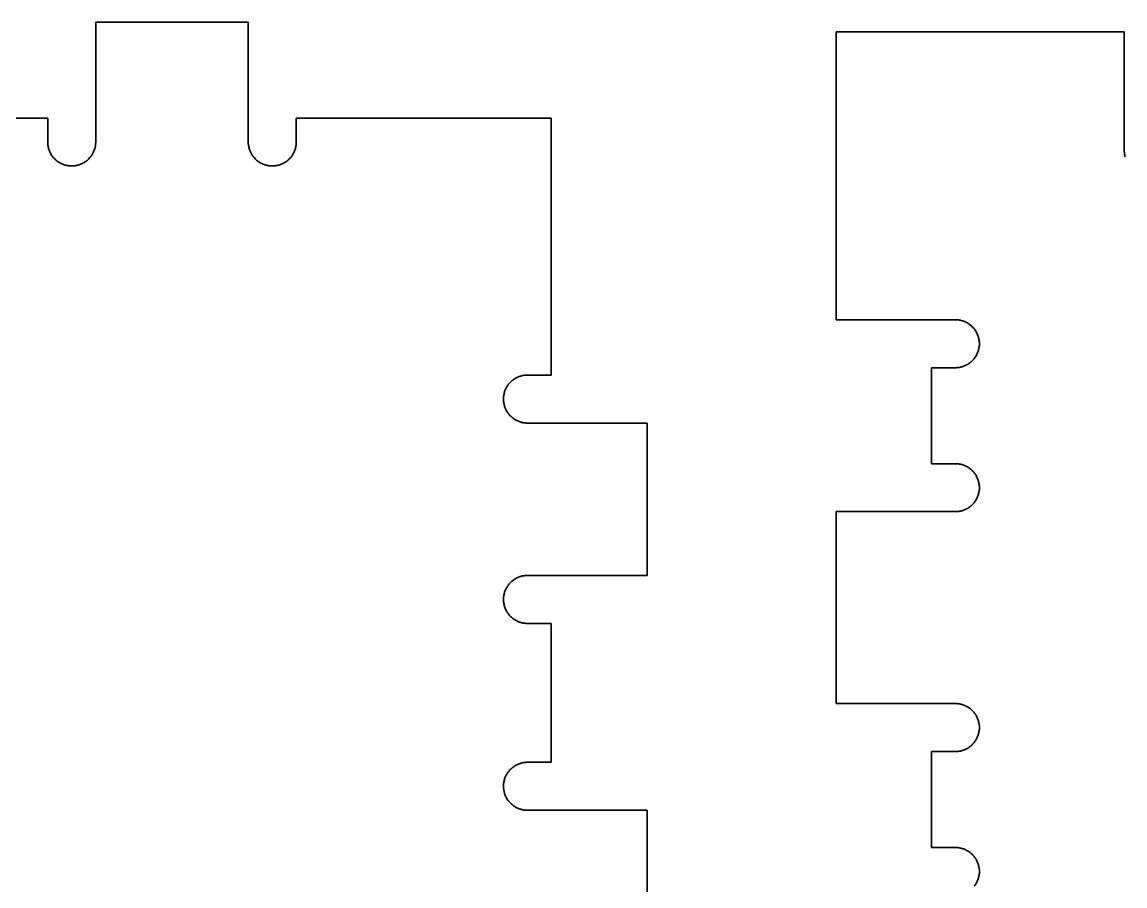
# Model space of a CAD drawing. Header units: millimetres. Extents: x -39.9 to 52, y -17.1 to 47.
# Drawn here: x -16.94 to 6.04, y 28.95 to 46.95 of the extents above; entities that cross this region are included whole.
import ezdxf

# ---------------------------------------------------------------- set-up
doc = ezdxf.new("R2010")
doc.units = ezdxf.units.MM
doc.layers.add('Outline', color=7, linetype='Continuous', true_color=0xffffff)

msp = doc.modelspace()

# ---------------------------------------------------------------- linework, layer by layer
at = {"layer": 'Outline', "color": 18, "lineweight": 35, "true_color": 0x000000}
for p, q in [((-12.224, 46.953), (-15.403, 46.953)), ((-15.403, 46.953), (-15.403, 44.954)), ((-12.224, 44.954), (-12.224, 46.953)), ((6.024, 46.749), (0.023, 46.749)), ((0.023, 46.749), (0.023, 40.749)), ((6.024, 44.784), (6.024, 46.749)), ((-16.403, 44.953), (-19.331, 44.953)), ((-16.403, 44.455), (-16.403, 44.953)), ((-15.403, 44.954), (-15.403, 44.453)), ((-12.224, 44.953), (-12.224, 44.954)), ((-12.224, 44.453), (-12.224, 44.953)), ((-5.912, 44.953), (-11.224, 44.953)), ((-11.224, 44.953), (-11.224, 44.453)), ((-5.912, 39.595), (-5.912, 44.953)), ((6.024, 44.285), (6.024, 44.784)), ((-16.403, 44.454), (-16.403, 44.455)), ((-16.402, 44.436), (-16.403, 44.454)), ((-16.401, 44.419), (-16.402, 44.436)), ((-16.4, 44.402), (-16.401, 44.419)), ((-16.398, 44.384), (-16.4, 44.402)), ((-16.395, 44.367), (-16.398, 44.384)), ((-16.392, 44.35), (-16.395, 44.367)), ((-16.388, 44.333), (-16.392, 44.35)), ((-15.414, 44.35), (-15.417, 44.333)), ((-15.41, 44.367), (-15.414, 44.35)), ((-15.407, 44.384), (-15.41, 44.367)), ((-15.405, 44.401), (-15.407, 44.384)), ((-15.404, 44.419), (-15.405, 44.401)), ((-15.403, 44.436), (-15.404, 44.419)), ((-15.403, 44.453), (-15.403, 44.436)), ((-12.224, 44.436), (-12.224, 44.453)), ((-12.223, 44.419), (-12.224, 44.436)), ((-12.221, 44.401), (-12.223, 44.419)), ((-12.219, 44.384), (-12.221, 44.401)), ((-12.216, 44.367), (-12.219, 44.384)), ((-12.213, 44.35), (-12.216, 44.367)), ((-12.209, 44.333), (-12.213, 44.35)), ((-11.235, 44.35), (-11.239, 44.333)), ((-11.231, 44.367), (-11.235, 44.35)), ((-11.229, 44.384), (-11.231, 44.367)), ((-11.227, 44.401), (-11.229, 44.384)), ((-11.225, 44.419), (-11.227, 44.401)), ((-11.224, 44.436), (-11.225, 44.419)), ((-11.224, 44.453), (-11.224, 44.436)), ((-16.383, 44.316), (-16.388, 44.333)), ((-16.378, 44.299), (-16.383, 44.316)), ((-16.372, 44.283), (-16.378, 44.299)), ((-16.366, 44.267), (-16.372, 44.283)), ((-16.359, 44.251), (-16.366, 44.267)), ((-16.352, 44.235), (-16.359, 44.251)), ((-16.344, 44.219), (-16.352, 44.235)), ((-16.336, 44.204), (-16.344, 44.219)), ((-16.327, 44.189), (-16.336, 44.204)), ((-16.317, 44.174), (-16.327, 44.189)), ((-16.307, 44.16), (-16.317, 44.174)), ((-16.297, 44.146), (-16.307, 44.16)), ((-16.286, 44.133), (-16.297, 44.146)), ((-16.274, 44.119), (-16.286, 44.133)), ((-16.262, 44.107), (-16.274, 44.119)), ((-15.531, 44.119), (-15.543, 44.106)), ((-15.52, 44.132), (-15.531, 44.119)), ((-15.509, 44.146), (-15.52, 44.132)), ((-15.498, 44.16), (-15.509, 44.146)), ((-15.488, 44.174), (-15.498, 44.16)), ((-15.479, 44.189), (-15.488, 44.174)), ((-15.47, 44.204), (-15.479, 44.189)), ((-15.461, 44.219), (-15.47, 44.204)), ((-15.453, 44.234), (-15.461, 44.219)), ((-15.446, 44.25), (-15.453, 44.234)), ((-15.439, 44.266), (-15.446, 44.25)), ((-15.433, 44.283), (-15.439, 44.266)), ((-15.427, 44.299), (-15.433, 44.283)), ((-15.422, 44.316), (-15.427, 44.299)), ((-15.417, 44.333), (-15.422, 44.316)), ((-12.204, 44.316), (-12.209, 44.333)), ((-12.199, 44.299), (-12.204, 44.316)), ((-12.194, 44.283), (-12.199, 44.299)), ((-12.187, 44.266), (-12.194, 44.283)), ((-12.18, 44.25), (-12.187, 44.266)), ((-12.173, 44.234), (-12.18, 44.25)), ((-12.165, 44.219), (-12.173, 44.234)), ((-12.157, 44.204), (-12.165, 44.219)), ((-12.148, 44.189), (-12.157, 44.204)), ((-12.138, 44.174), (-12.148, 44.189)), ((-12.128, 44.16), (-12.138, 44.174)), ((-12.118, 44.146), (-12.128, 44.16)), ((-12.107, 44.132), (-12.118, 44.146)), ((-12.095, 44.119), (-12.107, 44.132)), ((-12.083, 44.106), (-12.095, 44.119)), ((-11.352, 44.119), (-11.364, 44.106)), ((-11.341, 44.132), (-11.352, 44.119)), ((-11.33, 44.146), (-11.341, 44.132)), ((-11.319, 44.16), (-11.33, 44.146)), ((-11.309, 44.174), (-11.319, 44.16)), ((-11.3, 44.189), (-11.309, 44.174)), ((-11.291, 44.204), (-11.3, 44.189)), ((-11.282, 44.219), (-11.291, 44.204)), ((-11.274, 44.234), (-11.282, 44.219)), ((-11.267, 44.25), (-11.274, 44.234)), ((-11.26, 44.266), (-11.267, 44.25)), ((-11.254, 44.283), (-11.26, 44.266)), ((-11.248, 44.299), (-11.254, 44.283)), ((-11.243, 44.316), (-11.248, 44.299)), ((-11.239, 44.333), (-11.243, 44.316)), ((6.023, 44.284), (6.024, 44.285)), ((6.024, 44.267), (6.023, 44.284)), ((6.025, 44.249), (6.024, 44.267)), ((6.026, 44.232), (6.025, 44.249)), ((6.028, 44.214), (6.026, 44.232)), ((6.031, 44.197), (6.028, 44.214)), ((6.034, 44.18), (6.031, 44.197)), ((6.038, 44.163), (6.034, 44.18)), ((6.043, 44.146), (6.038, 44.163)), ((-16.25, 44.094), (-16.262, 44.107)), ((-16.237, 44.082), (-16.25, 44.094)), ((-16.224, 44.071), (-16.237, 44.082)), ((-16.21, 44.06), (-16.224, 44.071)), ((-16.197, 44.049), (-16.21, 44.06)), ((-16.182, 44.039), (-16.197, 44.049)), ((-16.168, 44.03), (-16.182, 44.039)), ((-16.153, 44.021), (-16.168, 44.03)), ((-16.137, 44.012), (-16.153, 44.021)), ((-16.122, 44.005), (-16.137, 44.012)), ((-16.106, 43.997), (-16.122, 44.005)), ((-16.09, 43.99), (-16.106, 43.997)), ((-16.074, 43.984), (-16.09, 43.99)), ((-16.057, 43.978), (-16.074, 43.984)), ((-16.041, 43.973), (-16.057, 43.978)), ((-16.024, 43.969), (-16.041, 43.973)), ((-16.007, 43.965), (-16.024, 43.969)), ((-15.99, 43.962), (-16.007, 43.965)), ((-15.972, 43.959), (-15.99, 43.962)), ((-15.955, 43.957), (-15.972, 43.959)), ((-15.938, 43.955), (-15.955, 43.957)), ((-15.92, 43.954), (-15.938, 43.955)), ((-15.903, 43.954), (-15.92, 43.954)), ((-15.885, 43.954), (-15.903, 43.954)), ((-15.868, 43.955), (-15.885, 43.954)), ((-15.851, 43.957), (-15.868, 43.955)), ((-15.833, 43.959), (-15.851, 43.957)), ((-15.816, 43.962), (-15.833, 43.959)), ((-15.799, 43.965), (-15.816, 43.962)), ((-15.782, 43.969), (-15.799, 43.965)), ((-15.765, 43.973), (-15.782, 43.969)), ((-15.748, 43.978), (-15.765, 43.973)), ((-15.732, 43.984), (-15.748, 43.978)), ((-15.716, 43.99), (-15.732, 43.984)), ((-15.699, 43.997), (-15.716, 43.99)), ((-15.684, 44.004), (-15.699, 43.997)), ((-15.668, 44.012), (-15.684, 44.004)), ((-15.653, 44.021), (-15.668, 44.012)), ((-15.638, 44.03), (-15.653, 44.021)), ((-15.623, 44.039), (-15.638, 44.03)), ((-15.609, 44.049), (-15.623, 44.039)), ((-15.595, 44.06), (-15.609, 44.049)), ((-15.581, 44.071), (-15.595, 44.06)), ((-15.568, 44.082), (-15.581, 44.071)), ((-15.555, 44.094), (-15.568, 44.082)), ((-15.543, 44.106), (-15.555, 44.094)), ((-12.071, 44.094), (-12.083, 44.106)), ((-12.058, 44.082), (-12.071, 44.094)), ((-12.045, 44.071), (-12.058, 44.082)), ((-12.031, 44.06), (-12.045, 44.071)), ((-12.017, 44.049), (-12.031, 44.06)), ((-12.003, 44.039), (-12.017, 44.049)), ((-11.989, 44.03), (-12.003, 44.039)), ((-11.974, 44.021), (-11.989, 44.03)), ((-11.958, 44.012), (-11.974, 44.021)), ((-11.943, 44.004), (-11.958, 44.012)), ((-11.927, 43.997), (-11.943, 44.004)), ((-11.911, 43.99), (-11.927, 43.997)), ((-11.895, 43.984), (-11.911, 43.99)), ((-11.878, 43.978), (-11.895, 43.984)), ((-11.861, 43.973), (-11.878, 43.978)), ((-11.845, 43.969), (-11.861, 43.973)), ((-11.828, 43.965), (-11.845, 43.969)), ((-11.81, 43.962), (-11.828, 43.965)), ((-11.793, 43.959), (-11.81, 43.962)), ((-11.776, 43.957), (-11.793, 43.959)), ((-11.759, 43.955), (-11.776, 43.957)), ((-11.741, 43.954), (-11.759, 43.955)), ((-11.724, 43.954), (-11.741, 43.954)), ((-11.706, 43.954), (-11.724, 43.954)), ((-11.689, 43.955), (-11.706, 43.954)), ((-11.671, 43.957), (-11.689, 43.955)), ((-11.654, 43.959), (-11.671, 43.957)), ((-11.637, 43.962), (-11.654, 43.959)), ((-11.62, 43.965), (-11.637, 43.962)), ((-11.603, 43.969), (-11.62, 43.965)), ((-11.586, 43.973), (-11.603, 43.969)), ((-11.569, 43.978), (-11.586, 43.973)), ((-11.553, 43.984), (-11.569, 43.978)), ((-11.536, 43.99), (-11.553, 43.984)), ((-11.52, 43.997), (-11.536, 43.99)), ((-11.505, 44.004), (-11.52, 43.997)), ((-11.489, 44.012), (-11.505, 44.004)), ((-11.474, 44.021), (-11.489, 44.012)), ((-11.459, 44.03), (-11.474, 44.021)), ((-11.444, 44.039), (-11.459, 44.03)), ((-11.43, 44.049), (-11.444, 44.039)), ((-11.416, 44.06), (-11.43, 44.049)), ((-11.402, 44.071), (-11.416, 44.06)), ((-11.389, 44.082), (-11.402, 44.071)), ((-11.376, 44.094), (-11.389, 44.082)), ((-11.364, 44.106), (-11.376, 44.094)), ((0.023, 40.749), (2.006, 40.749)), ((2.006, 40.749), (2.01, 40.749)), ((2.01, 40.749), (2.506, 40.749)), ((2.506, 40.749), (2.524, 40.748)), ((2.524, 40.748), (2.541, 40.748)), ((2.541, 40.748), (2.558, 40.746)), ((2.558, 40.746), (2.576, 40.744)), ((2.576, 40.744), (2.593, 40.741)), ((2.593, 40.741), (2.61, 40.738)), ((2.61, 40.738), (2.627, 40.734)), ((2.627, 40.734), (2.644, 40.729)), ((2.644, 40.729), (2.661, 40.724)), ((2.661, 40.724), (2.677, 40.719)), ((2.677, 40.719), (2.693, 40.712)), ((2.693, 40.712), (2.709, 40.705)), ((2.709, 40.705), (2.725, 40.698)), ((2.725, 40.698), (2.741, 40.69)), ((2.741, 40.69), (2.756, 40.682)), ((2.756, 40.682), (2.771, 40.673)), ((2.771, 40.673), (2.786, 40.663)), ((2.786, 40.663), (2.8, 40.653)), ((2.8, 40.653), (2.814, 40.643)), ((2.814, 40.643), (2.827, 40.632)), ((2.827, 40.632), (2.841, 40.62)), ((2.841, 40.62), (2.853, 40.608)), ((2.853, 40.608), (2.866, 40.596)), ((2.866, 40.596), (2.877, 40.583)), ((2.877, 40.583), (2.889, 40.57)), ((2.889, 40.57), (2.9, 40.557)), ((2.9, 40.557), (2.91, 40.543)), ((2.91, 40.543), (2.92, 40.528)), ((2.92, 40.528), (2.93, 40.514)), ((2.93, 40.514), (2.939, 40.499)), ((2.939, 40.499), (2.947, 40.484)), ((2.947, 40.484), (2.955, 40.468)), ((2.955, 40.468), (2.963, 40.452)), ((2.963, 40.452), (2.97, 40.436)), ((2.97, 40.436), (2.976, 40.42)), ((2.976, 40.42), (2.981, 40.403)), ((2.981, 40.403), (2.987, 40.387)), ((2.987, 40.387), (2.991, 40.37)), ((2.991, 40.37), (2.995, 40.353)), ((2.995, 40.353), (2.998, 40.336)), ((2.998, 40.336), (3.001, 40.318)), ((3.001, 40.318), (3.003, 40.301)), ((3.003, 40.301), (3.005, 40.284)), ((3.005, 40.214), (3.003, 40.197)), ((3.005, 40.284), (3.006, 40.266)), ((3.006, 40.231), (3.005, 40.214)), ((3.006, 40.266), (3.006, 40.249)), ((3.006, 40.249), (3.006, 40.231)), ((2.93, 39.984), (2.92, 39.969)), ((2.939, 39.999), (2.93, 39.984)), ((2.947, 40.014), (2.939, 39.999)), ((2.955, 40.03), (2.947, 40.014)), ((2.963, 40.046), (2.955, 40.03)), ((2.97, 40.062), (2.963, 40.046)), ((2.976, 40.078), (2.97, 40.062)), ((2.981, 40.094), (2.976, 40.078)), ((2.987, 40.111), (2.981, 40.094)), ((2.991, 40.128), (2.987, 40.111)), ((2.995, 40.145), (2.991, 40.128)), ((2.998, 40.162), (2.995, 40.145)), ((3.001, 40.179), (2.998, 40.162)), ((3.003, 40.197), (3.001, 40.179)), ((2.506, 39.749), (2.01, 39.749)), ((2.01, 39.749), (2.01, 37.749)), ((2.524, 39.749), (2.506, 39.749)), ((2.541, 39.75), (2.524, 39.749)), ((2.558, 39.751), (2.541, 39.75)), ((2.576, 39.754), (2.558, 39.751)), ((2.593, 39.756), (2.576, 39.754)), ((2.61, 39.76), (2.593, 39.756)), ((2.627, 39.764), (2.61, 39.76)), ((2.644, 39.768), (2.627, 39.764)), ((2.661, 39.773), (2.644, 39.768)), ((2.677, 39.779), (2.661, 39.773)), ((2.693, 39.785), (2.677, 39.779)), ((2.709, 39.792), (2.693, 39.785)), ((2.725, 39.799), (2.709, 39.792)), ((2.741, 39.807), (2.725, 39.799)), ((2.756, 39.816), (2.741, 39.807)), ((2.771, 39.825), (2.756, 39.816)), ((2.786, 39.834), (2.771, 39.825)), ((2.8, 39.844), (2.786, 39.834)), ((2.814, 39.855), (2.8, 39.844)), ((2.827, 39.866), (2.814, 39.855)), ((2.841, 39.877), (2.827, 39.866)), ((2.853, 39.889), (2.841, 39.877)), ((2.866, 39.902), (2.853, 39.889)), ((2.878, 39.914), (2.866, 39.902)), ((2.889, 39.928), (2.878, 39.914)), ((2.9, 39.941), (2.889, 39.928)), ((2.91, 39.955), (2.9, 39.941)), ((2.92, 39.969), (2.91, 39.955)), ((-6.688, 39.51), (-6.673, 39.52)), ((-6.673, 39.52), (-6.658, 39.529)), ((-6.658, 39.529), (-6.643, 39.537)), ((-6.643, 39.537), (-6.628, 39.545)), ((-6.628, 39.545), (-6.612, 39.552)), ((-6.612, 39.552), (-6.596, 39.559)), ((-6.596, 39.559), (-6.579, 39.565)), ((-6.579, 39.565), (-6.563, 39.571)), ((-6.563, 39.571), (-6.546, 39.576)), ((-6.546, 39.576), (-6.529, 39.581)), ((-6.529, 39.581), (-6.512, 39.585)), ((-6.512, 39.585), (-6.495, 39.588)), ((-6.495, 39.588), (-6.478, 39.591)), ((-6.478, 39.591), (-6.461, 39.593)), ((-6.461, 39.593), (-6.443, 39.594)), ((-6.443, 39.594), (-6.426, 39.595)), ((-6.426, 39.595), (-6.408, 39.596)), ((-6.408, 39.596), (-6.407, 39.595)), ((-6.407, 39.595), (-5.912, 39.595)), ((-6.872, 39.283), (-6.865, 39.299)), ((-6.865, 39.299), (-6.858, 39.315)), ((-6.858, 39.315), (-6.85, 39.33)), ((-6.85, 39.33), (-6.841, 39.345)), ((-6.841, 39.345), (-6.832, 39.36)), ((-6.832, 39.36), (-6.823, 39.375)), ((-6.823, 39.375), (-6.813, 39.389)), ((-6.813, 39.389), (-6.802, 39.403)), ((-6.802, 39.403), (-6.791, 39.417)), ((-6.791, 39.417), (-6.78, 39.43)), ((-6.78, 39.43), (-6.768, 39.443)), ((-6.768, 39.443), (-6.756, 39.455)), ((-6.756, 39.455), (-6.743, 39.467)), ((-6.743, 39.467), (-6.73, 39.479)), ((-6.73, 39.479), (-6.716, 39.49)), ((-6.716, 39.49), (-6.702, 39.5)), ((-6.702, 39.5), (-6.688, 39.51)), ((-6.908, 39.113), (-6.907, 39.13)), ((-6.908, 39.095), (-6.908, 39.113)), ((-6.908, 39.078), (-6.908, 39.095)), ((-6.907, 39.061), (-6.908, 39.078)), ((-6.907, 39.13), (-6.906, 39.148)), ((-6.906, 39.043), (-6.907, 39.061)), ((-6.906, 39.148), (-6.903, 39.165)), ((-6.903, 39.165), (-6.901, 39.182)), ((-6.901, 39.182), (-6.897, 39.199)), ((-6.897, 39.199), (-6.893, 39.216)), ((-6.893, 39.216), (-6.889, 39.233)), ((-6.889, 39.233), (-6.884, 39.25)), ((-6.884, 39.25), (-6.878, 39.266)), ((-6.878, 39.266), (-6.872, 39.283)), ((-6.903, 39.026), (-6.906, 39.043)), ((-6.901, 39.009), (-6.903, 39.026)), ((-6.897, 38.992), (-6.901, 39.009)), ((-6.893, 38.975), (-6.897, 38.992)), ((-6.889, 38.958), (-6.893, 38.975)), ((-6.884, 38.941), (-6.889, 38.958)), ((-6.878, 38.925), (-6.884, 38.941)), ((-6.872, 38.908), (-6.878, 38.925)), ((-6.865, 38.892), (-6.872, 38.908)), ((-6.858, 38.876), (-6.865, 38.892)), ((-6.85, 38.861), (-6.858, 38.876)), ((-6.841, 38.846), (-6.85, 38.861)), ((-6.832, 38.831), (-6.841, 38.846)), ((-6.823, 38.816), (-6.832, 38.831)), ((-6.813, 38.802), (-6.823, 38.816)), ((-6.802, 38.788), (-6.813, 38.802)), ((-6.791, 38.774), (-6.802, 38.788)), ((-6.78, 38.761), (-6.791, 38.774)), ((-6.768, 38.748), (-6.78, 38.761)), ((-6.756, 38.736), (-6.768, 38.748)), ((-6.743, 38.724), (-6.756, 38.736)), ((-6.73, 38.713), (-6.743, 38.724)), ((-6.716, 38.702), (-6.73, 38.713)), ((-6.702, 38.691), (-6.716, 38.702)), ((-6.688, 38.681), (-6.702, 38.691)), ((-6.673, 38.672), (-6.688, 38.681)), ((-6.658, 38.663), (-6.673, 38.672)), ((-6.643, 38.654), (-6.658, 38.663)), ((-6.627, 38.646), (-6.643, 38.654)), ((-6.612, 38.639), (-6.627, 38.646)), ((-6.596, 38.632), (-6.612, 38.639)), ((-6.579, 38.626), (-6.596, 38.632)), ((-6.563, 38.62), (-6.579, 38.626)), ((-6.546, 38.615), (-6.563, 38.62)), ((-6.529, 38.61), (-6.546, 38.615)), ((-6.512, 38.607), (-6.529, 38.61)), ((-6.495, 38.603), (-6.512, 38.607)), ((-6.478, 38.6), (-6.495, 38.603)), ((-6.461, 38.598), (-6.478, 38.6)), ((-6.443, 38.597), (-6.461, 38.598)), ((-6.426, 38.596), (-6.443, 38.597)), ((-6.408, 38.596), (-6.426, 38.596)), ((-5.908, 38.596), (-6.408, 38.596)), ((-3.912, 38.596), (-5.908, 38.596)), ((-3.912, 35.419), (-3.912, 38.596)), ((2.01, 37.749), (2.506, 37.749)), ((2.506, 37.749), (2.524, 37.748)), ((2.524, 37.748), (2.541, 37.748)), ((2.541, 37.748), (2.558, 37.746)), ((2.558, 37.746), (2.576, 37.744)), ((2.576, 37.744), (2.593, 37.741)), ((2.593, 37.741), (2.61, 37.738)), ((2.61, 37.738), (2.627, 37.734)), ((2.627, 37.734), (2.644, 37.729)), ((2.644, 37.729), (2.661, 37.724)), ((2.661, 37.724), (2.677, 37.718)), ((2.677, 37.718), (2.693, 37.712)), ((2.693, 37.712), (2.709, 37.705)), ((2.709, 37.705), (2.725, 37.698)), ((2.725, 37.698), (2.741, 37.69)), ((2.741, 37.69), (2.756, 37.682)), ((2.756, 37.682), (2.771, 37.673)), ((2.771, 37.673), (2.786, 37.663)), ((2.786, 37.663), (2.8, 37.653)), ((2.8, 37.653), (2.814, 37.643)), ((2.814, 37.643), (2.827, 37.632)), ((2.827, 37.632), (2.841, 37.62)), ((2.841, 37.62), (2.853, 37.608)), ((2.853, 37.608), (2.866, 37.596)), ((2.866, 37.596), (2.878, 37.583)), ((2.878, 37.583), (2.889, 37.57)), ((2.889, 37.57), (2.9, 37.556)), ((2.9, 37.556), (2.911, 37.542)), ((2.911, 37.542), (2.921, 37.528)), ((2.921, 37.528), (2.93, 37.514)), ((2.93, 37.514), (2.939, 37.499)), ((2.939, 37.499), (2.947, 37.483)), ((2.947, 37.483), (2.955, 37.468)), ((2.955, 37.468), (2.963, 37.452)), ((2.963, 37.452), (2.97, 37.436)), ((2.97, 37.436), (2.976, 37.42)), ((2.976, 37.42), (2.982, 37.403)), ((2.982, 37.403), (2.987, 37.386)), ((2.987, 37.386), (2.991, 37.369)), ((2.991, 37.369), (2.995, 37.352)), ((2.995, 37.352), (2.998, 37.335)), ((2.998, 37.335), (3.001, 37.318)), ((3.001, 37.318), (3.003, 37.301)), ((3.003, 37.301), (3.005, 37.283)), ((3.005, 37.283), (3.006, 37.266)), ((3.006, 37.231), (3.005, 37.214)), ((3.006, 37.266), (3.006, 37.249)), ((3.006, 37.249), (3.006, 37.231)), ((2.939, 36.999), (2.93, 36.984)), ((2.947, 37.014), (2.939, 36.999)), ((2.955, 37.029), (2.947, 37.014)), ((2.963, 37.045), (2.955, 37.029)), ((2.969, 37.061), (2.963, 37.045)), ((2.976, 37.078), (2.969, 37.061)), ((2.981, 37.094), (2.976, 37.078)), ((2.987, 37.111), (2.981, 37.094)), ((2.991, 37.128), (2.987, 37.111)), ((2.995, 37.145), (2.991, 37.128)), ((2.998, 37.162), (2.995, 37.145)), ((3.001, 37.179), (2.998, 37.162)), ((3.003, 37.196), (3.001, 37.179)), ((3.005, 37.214), (3.003, 37.196)), ((2.627, 36.763), (2.61, 36.76)), ((2.644, 36.768), (2.627, 36.763)), ((2.66, 36.773), (2.644, 36.768)), ((2.677, 36.779), (2.66, 36.773)), ((2.693, 36.785), (2.677, 36.779)), ((2.709, 36.792), (2.693, 36.785)), ((2.725, 36.799), (2.709, 36.792)), ((2.74, 36.807), (2.725, 36.799)), ((2.756, 36.816), (2.74, 36.807)), ((2.771, 36.825), (2.756, 36.816)), ((2.785, 36.834), (2.771, 36.825)), ((2.8, 36.844), (2.785, 36.834)), ((2.814, 36.855), (2.8, 36.844)), ((2.827, 36.866), (2.814, 36.855)), ((2.84, 36.877), (2.827, 36.866)), ((2.853, 36.889), (2.84, 36.877)), ((2.865, 36.901), (2.853, 36.889)), ((2.877, 36.914), (2.865, 36.901)), ((2.889, 36.927), (2.877, 36.914)), ((2.9, 36.941), (2.889, 36.927)), ((2.91, 36.955), (2.9, 36.941)), ((2.92, 36.969), (2.91, 36.955)), ((2.93, 36.984), (2.92, 36.969)), ((2.01, 36.749), (0.023, 36.749)), ((0.023, 36.749), (0.023, 32.749)), ((2.505, 36.749), (2.01, 36.749)), ((2.01, 36.749), (2.01, 36.749)), ((2.506, 36.749), (2.505, 36.749)), ((2.523, 36.749), (2.506, 36.749)), ((2.541, 36.75), (2.523, 36.749)), ((2.558, 36.751), (2.541, 36.75)), ((2.575, 36.753), (2.558, 36.751)), ((2.593, 36.756), (2.575, 36.753)), ((2.61, 36.76), (2.593, 36.756)), ((-6.612, 35.376), (-6.596, 35.382)), ((-6.596, 35.382), (-6.579, 35.389)), ((-6.579, 35.389), (-6.563, 35.394)), ((-6.563, 35.394), (-6.546, 35.399)), ((-6.546, 35.399), (-6.529, 35.404)), ((-6.529, 35.404), (-6.512, 35.408)), ((-6.512, 35.408), (-6.495, 35.411)), ((-6.495, 35.411), (-6.478, 35.414)), ((-6.478, 35.414), (-6.461, 35.416)), ((-6.461, 35.416), (-6.443, 35.418)), ((-6.443, 35.418), (-6.426, 35.419)), ((-6.426, 35.419), (-6.408, 35.419)), ((-6.408, 35.419), (-5.912, 35.419)), ((-5.912, 35.419), (-5.912, 35.419)), ((-5.912, 35.419), (-3.912, 35.419)), ((-6.858, 35.138), (-6.85, 35.154)), ((-6.85, 35.154), (-6.841, 35.169)), ((-6.841, 35.169), (-6.832, 35.184)), ((-6.832, 35.184), (-6.823, 35.198)), ((-6.823, 35.198), (-6.813, 35.213)), ((-6.813, 35.213), (-6.802, 35.227)), ((-6.802, 35.227), (-6.791, 35.24)), ((-6.791, 35.24), (-6.78, 35.253)), ((-6.78, 35.253), (-6.768, 35.266)), ((-6.768, 35.266), (-6.756, 35.278)), ((-6.756, 35.278), (-6.743, 35.29)), ((-6.743, 35.29), (-6.73, 35.302)), ((-6.73, 35.302), (-6.716, 35.313)), ((-6.716, 35.313), (-6.702, 35.323)), ((-6.702, 35.323), (-6.688, 35.333)), ((-6.688, 35.333), (-6.673, 35.343)), ((-6.673, 35.343), (-6.658, 35.352)), ((-6.658, 35.352), (-6.643, 35.36)), ((-6.643, 35.36), (-6.627, 35.368)), ((-6.627, 35.368), (-6.612, 35.376)), ((-6.908, 34.936), (-6.907, 34.954)), ((-6.908, 34.919), (-6.908, 34.936)), ((-6.907, 34.954), (-6.905, 34.971)), ((-6.905, 34.971), (-6.903, 34.989)), ((-6.903, 34.989), (-6.901, 35.006)), ((-6.901, 35.006), (-6.897, 35.023)), ((-6.897, 35.023), (-6.893, 35.04)), ((-6.893, 35.04), (-6.889, 35.057)), ((-6.889, 35.057), (-6.884, 35.073)), ((-6.884, 35.073), (-6.878, 35.09)), ((-6.878, 35.09), (-6.872, 35.106)), ((-6.872, 35.106), (-6.865, 35.122)), ((-6.865, 35.122), (-6.858, 35.138)), ((-6.908, 34.902), (-6.908, 34.919)), ((-6.907, 34.884), (-6.908, 34.902)), ((-6.906, 34.867), (-6.907, 34.884)), ((-6.903, 34.849), (-6.906, 34.867)), ((-6.901, 34.832), (-6.903, 34.849)), ((-6.897, 34.815), (-6.901, 34.832)), ((-6.893, 34.798), (-6.897, 34.815)), ((-6.889, 34.781), (-6.893, 34.798)), ((-6.884, 34.764), (-6.889, 34.781)), ((-6.878, 34.748), (-6.884, 34.764)), ((-6.872, 34.732), (-6.878, 34.748)), ((-6.865, 34.716), (-6.872, 34.732)), ((-6.858, 34.7), (-6.865, 34.716)), ((-6.85, 34.684), (-6.858, 34.7)), ((-6.841, 34.669), (-6.85, 34.684)), ((-6.832, 34.654), (-6.841, 34.669)), ((-6.823, 34.639), (-6.832, 34.654)), ((-6.813, 34.625), (-6.823, 34.639)), ((-6.802, 34.611), (-6.813, 34.625)), ((-6.791, 34.598), (-6.802, 34.611)), ((-6.78, 34.584), (-6.791, 34.598)), ((-6.768, 34.572), (-6.78, 34.584)), ((-6.756, 34.559), (-6.768, 34.572)), ((-6.743, 34.547), (-6.756, 34.559)), ((-6.73, 34.536), (-6.743, 34.547)), ((-6.716, 34.525), (-6.73, 34.536)), ((-6.702, 34.515), (-6.716, 34.525)), ((-6.688, 34.505), (-6.702, 34.515)), ((-6.673, 34.495), (-6.688, 34.505)), ((-6.658, 34.486), (-6.673, 34.495)), ((-6.643, 34.478), (-6.658, 34.486)), ((-6.627, 34.47), (-6.643, 34.478)), ((-6.612, 34.462), (-6.627, 34.47)), ((-6.596, 34.455), (-6.612, 34.462)), ((-6.579, 34.449), (-6.596, 34.455)), ((-6.563, 34.444), (-6.579, 34.449)), ((-6.546, 34.438), (-6.563, 34.444)), ((-6.529, 34.434), (-6.546, 34.438)), ((-6.512, 34.43), (-6.529, 34.434)), ((-6.495, 34.427), (-6.512, 34.43)), ((-6.478, 34.424), (-6.495, 34.427)), ((-6.461, 34.422), (-6.478, 34.424)), ((-6.443, 34.42), (-6.461, 34.422)), ((-6.426, 34.419), (-6.443, 34.42)), ((-6.408, 34.419), (-6.426, 34.419)), ((-5.912, 34.419), (-6.408, 34.419)), ((-5.912, 31.525), (-5.912, 34.419)), ((0.023, 32.749), (2.01, 32.749)), ((2.01, 32.749), (2.506, 32.749)), ((2.506, 32.749), (2.524, 32.749)), ((2.524, 32.749), (2.541, 32.748)), ((2.541, 32.748), (2.558, 32.746)), ((2.558, 32.746), (2.576, 32.744)), ((2.576, 32.744), (2.593, 32.741)), ((2.593, 32.741), (2.61, 32.738)), ((2.61, 32.738), (2.627, 32.734)), ((2.627, 32.734), (2.644, 32.729)), ((2.644, 32.729), (2.661, 32.724)), ((2.661, 32.724), (2.677, 32.719)), ((2.677, 32.719), (2.693, 32.712)), ((2.693, 32.712), (2.709, 32.706)), ((2.709, 32.706), (2.725, 32.698)), ((2.725, 32.698), (2.741, 32.69)), ((2.741, 32.69), (2.756, 32.682)), ((2.756, 32.682), (2.771, 32.673)), ((2.771, 32.673), (2.786, 32.663)), ((2.786, 32.663), (2.8, 32.653)), ((2.8, 32.653), (2.814, 32.643)), ((2.814, 32.643), (2.827, 32.632)), ((2.827, 32.632), (2.841, 32.62)), ((2.841, 32.62), (2.853, 32.608)), ((2.853, 32.608), (2.866, 32.596)), ((2.866, 32.596), (2.877, 32.583)), ((2.877, 32.583), (2.889, 32.57)), ((2.889, 32.57), (2.9, 32.557)), ((2.9, 32.557), (2.91, 32.543)), ((2.91, 32.543), (2.92, 32.528)), ((2.92, 32.528), (2.93, 32.514)), ((2.93, 32.514), (2.939, 32.499)), ((2.939, 32.499), (2.947, 32.484)), ((2.947, 32.484), (2.955, 32.468)), ((2.955, 32.468), (2.963, 32.452)), ((2.963, 32.452), (2.97, 32.436)), ((2.97, 32.436), (2.976, 32.42)), ((2.976, 32.42), (2.981, 32.403)), ((2.981, 32.403), (2.987, 32.387)), ((2.987, 32.387), (2.991, 32.37)), ((2.991, 32.37), (2.995, 32.353)), ((2.995, 32.353), (2.998, 32.336)), ((2.998, 32.336), (3.001, 32.319)), ((3.001, 32.179), (2.998, 32.162)), ((3.001, 32.319), (3.003, 32.301)), ((3.003, 32.197), (3.001, 32.179)), ((3.003, 32.301), (3.005, 32.284)), ((3.005, 32.214), (3.003, 32.197)), ((3.005, 32.284), (3.006, 32.266)), ((3.006, 32.232), (3.005, 32.214)), ((3.006, 32.266), (3.006, 32.249)), ((3.006, 32.249), (3.006, 32.232)), ((2.9, 31.941), (2.889, 31.928)), ((2.91, 31.955), (2.9, 31.941)), ((2.92, 31.969), (2.91, 31.955)), ((2.93, 31.984), (2.92, 31.969)), ((2.939, 31.999), (2.93, 31.984)), ((2.947, 32.014), (2.939, 31.999)), ((2.955, 32.03), (2.947, 32.014)), ((2.963, 32.046), (2.955, 32.03)), ((2.97, 32.062), (2.963, 32.046)), ((2.976, 32.078), (2.97, 32.062)), ((2.981, 32.094), (2.976, 32.078)), ((2.987, 32.111), (2.981, 32.094)), ((2.991, 32.128), (2.987, 32.111)), ((2.995, 32.145), (2.991, 32.128)), ((2.998, 32.162), (2.995, 32.145)), ((2.506, 31.749), (2.01, 31.749)), ((2.01, 31.749), (2.01, 29.749)), ((2.524, 31.749), (2.506, 31.749)), ((2.541, 31.75), (2.524, 31.749)), ((2.558, 31.752), (2.541, 31.75)), ((2.576, 31.754), (2.558, 31.752)), ((2.593, 31.756), (2.576, 31.754)), ((2.61, 31.76), (2.593, 31.756)), ((2.627, 31.764), (2.61, 31.76)), ((2.644, 31.768), (2.627, 31.764)), ((2.661, 31.773), (2.644, 31.768)), ((2.677, 31.779), (2.661, 31.773)), ((2.693, 31.785), (2.677, 31.779)), ((2.709, 31.792), (2.693, 31.785)), ((2.725, 31.8), (2.709, 31.792)), ((2.741, 31.807), (2.725, 31.8)), ((2.756, 31.816), (2.741, 31.807)), ((2.771, 31.825), (2.756, 31.816)), ((2.786, 31.834), (2.771, 31.825)), ((2.8, 31.844), (2.786, 31.834)), ((2.814, 31.855), (2.8, 31.844)), ((2.827, 31.866), (2.814, 31.855)), ((2.841, 31.877), (2.827, 31.866)), ((2.853, 31.889), (2.841, 31.877)), ((2.866, 31.902), (2.853, 31.889)), ((2.878, 31.914), (2.866, 31.902)), ((2.889, 31.928), (2.878, 31.914)), ((-6.627, 31.475), (-6.612, 31.482)), ((-6.612, 31.482), (-6.596, 31.489)), ((-6.596, 31.489), (-6.579, 31.495)), ((-6.579, 31.495), (-6.563, 31.501)), ((-6.563, 31.501), (-6.546, 31.506)), ((-6.546, 31.506), (-6.529, 31.51)), ((-6.529, 31.51), (-6.512, 31.514)), ((-6.512, 31.514), (-6.495, 31.518)), ((-6.495, 31.518), (-6.478, 31.52)), ((-6.478, 31.52), (-6.461, 31.522)), ((-6.461, 31.522), (-6.443, 31.524)), ((-6.443, 31.524), (-6.426, 31.525)), ((-6.426, 31.525), (-6.408, 31.525)), ((-6.408, 31.525), (-6.407, 31.525)), ((-6.407, 31.525), (-5.912, 31.525)), ((-6.858, 31.244), (-6.85, 31.26)), ((-6.85, 31.26), (-6.841, 31.275)), ((-6.841, 31.275), (-6.832, 31.29)), ((-6.832, 31.29), (-6.823, 31.305)), ((-6.823, 31.305), (-6.813, 31.319)), ((-6.813, 31.319), (-6.802, 31.333)), ((-6.802, 31.333), (-6.791, 31.347)), ((-6.791, 31.347), (-6.78, 31.36)), ((-6.78, 31.36), (-6.768, 31.372)), ((-6.768, 31.372), (-6.756, 31.385)), ((-6.756, 31.385), (-6.743, 31.397)), ((-6.743, 31.397), (-6.73, 31.408)), ((-6.73, 31.408), (-6.716, 31.419)), ((-6.716, 31.419), (-6.702, 31.43)), ((-6.702, 31.43), (-6.688, 31.44)), ((-6.688, 31.44), (-6.673, 31.449)), ((-6.673, 31.449), (-6.658, 31.458)), ((-6.658, 31.458), (-6.643, 31.467)), ((-6.643, 31.467), (-6.627, 31.475)), ((-6.908, 31.043), (-6.907, 31.06)), ((-6.908, 31.025), (-6.908, 31.043)), ((-6.908, 31.008), (-6.908, 31.025)), ((-6.907, 31.06), (-6.905, 31.078)), ((-6.905, 31.078), (-6.903, 31.095)), ((-6.903, 31.095), (-6.901, 31.112)), ((-6.901, 31.112), (-6.897, 31.129)), ((-6.897, 31.129), (-6.893, 31.146)), ((-6.893, 31.146), (-6.889, 31.163)), ((-6.889, 31.163), (-6.884, 31.18)), ((-6.884, 31.18), (-6.878, 31.196)), ((-6.878, 31.196), (-6.872, 31.213)), ((-6.872, 31.213), (-6.865, 31.229)), ((-6.865, 31.229), (-6.858, 31.244)), ((-6.907, 30.99), (-6.908, 31.008)), ((-6.906, 30.973), (-6.907, 30.99)), ((-6.903, 30.956), (-6.906, 30.973)), ((-6.901, 30.939), (-6.903, 30.956)), ((-6.897, 30.921), (-6.901, 30.939)), ((-6.893, 30.904), (-6.897, 30.921)), ((-6.889, 30.888), (-6.893, 30.904)), ((-6.884, 30.871), (-6.889, 30.888)), ((-6.878, 30.854), (-6.884, 30.871)), ((-6.872, 30.838), (-6.878, 30.854)), ((-6.865, 30.822), (-6.872, 30.838)), ((-6.858, 30.806), (-6.865, 30.822)), ((-6.85, 30.791), (-6.858, 30.806)), ((-6.841, 30.775), (-6.85, 30.791)), ((-6.832, 30.76), (-6.841, 30.775)), ((-6.823, 30.746), (-6.832, 30.76)), ((-6.813, 30.732), (-6.823, 30.746)), ((-6.802, 30.718), (-6.813, 30.732)), ((-6.791, 30.704), (-6.802, 30.718)), ((-6.78, 30.691), (-6.791, 30.704)), ((-6.768, 30.678), (-6.78, 30.691)), ((-6.756, 30.666), (-6.768, 30.678)), ((-6.743, 30.654), (-6.756, 30.666)), ((-6.73, 30.642), (-6.743, 30.654)), ((-6.716, 30.631), (-6.73, 30.642)), ((-6.702, 30.621), (-6.716, 30.631)), ((-6.688, 30.611), (-6.702, 30.621)), ((-6.673, 30.601), (-6.688, 30.611)), ((-6.658, 30.592), (-6.673, 30.601)), ((-6.643, 30.584), (-6.658, 30.592)), ((-6.627, 30.576), (-6.643, 30.584)), ((-6.612, 30.569), (-6.627, 30.576)), ((-6.596, 30.562), (-6.612, 30.569)), ((-6.579, 30.556), (-6.596, 30.562)), ((-6.563, 30.55), (-6.579, 30.556)), ((-6.546, 30.545), (-6.563, 30.55)), ((-6.529, 30.54), (-6.546, 30.545)), ((-6.512, 30.536), (-6.529, 30.54)), ((-6.495, 30.533), (-6.512, 30.536)), ((-6.478, 30.53), (-6.495, 30.533)), ((-6.461, 30.528), (-6.478, 30.53)), ((-6.443, 30.527), (-6.461, 30.528)), ((-6.426, 30.526), (-6.443, 30.527)), ((-6.408, 30.525), (-6.426, 30.526)), ((-5.908, 30.525), (-6.408, 30.525)), ((-6.408, 30.525), (-6.408, 30.525)), ((-3.912, 30.525), (-5.908, 30.525)), ((-3.912, 27.332), (-3.912, 30.525)), ((2.01, 29.749), (2.506, 29.749)), ((2.506, 29.749), (2.524, 29.748)), ((2.524, 29.748), (2.541, 29.748)), ((2.541, 29.748), (2.558, 29.746)), ((2.558, 29.746), (2.576, 29.744)), ((2.576, 29.744), (2.593, 29.741)), ((2.593, 29.741), (2.61, 29.738)), ((2.61, 29.738), (2.627, 29.734)), ((2.627, 29.734), (2.644, 29.729)), ((2.644, 29.729), (2.661, 29.724)), ((2.661, 29.724), (2.677, 29.719)), ((2.677, 29.719), (2.693, 29.712)), ((2.693, 29.712), (2.709, 29.705)), ((2.709, 29.705), (2.725, 29.698)), ((2.725, 29.698), (2.741, 29.69)), ((2.741, 29.69), (2.756, 29.682)), ((2.756, 29.682), (2.771, 29.673)), ((2.771, 29.673), (2.786, 29.663)), ((2.786, 29.663), (2.8, 29.653)), ((2.8, 29.653), (2.814, 29.643)), ((2.814, 29.643), (2.827, 29.632)), ((2.827, 29.632), (2.841, 29.62)), ((2.841, 29.62), (2.853, 29.608)), ((2.853, 29.608), (2.866, 29.596)), ((2.866, 29.596), (2.878, 29.583)), ((2.878, 29.583), (2.889, 29.57)), ((2.889, 29.57), (2.9, 29.556)), ((2.9, 29.556), (2.91, 29.542)), ((2.91, 29.542), (2.92, 29.528)), ((2.92, 29.528), (2.93, 29.514)), ((2.93, 29.514), (2.939, 29.499)), ((2.939, 29.499), (2.947, 29.483)), ((2.947, 29.483), (2.955, 29.468)), ((2.955, 29.468), (2.963, 29.452)), ((2.963, 29.452), (2.97, 29.436)), ((2.97, 29.436), (2.976, 29.42)), ((2.976, 29.42), (2.981, 29.403)), ((2.981, 29.403), (2.987, 29.386)), ((2.987, 29.386), (2.991, 29.37)), ((2.991, 29.37), (2.995, 29.353)), ((2.995, 29.353), (2.998, 29.335)), ((2.998, 29.335), (3.001, 29.318)), ((3.001, 29.179), (2.998, 29.162)), ((3.001, 29.318), (3.003, 29.301)), ((3.003, 29.196), (3.001, 29.179)), ((3.003, 29.301), (3.005, 29.283)), ((3.005, 29.214), (3.003, 29.196)), ((3.005, 29.283), (3.006, 29.266)), ((3.006, 29.231), (3.005, 29.214)), ((3.006, 29.266), (3.006, 29.249)), ((3.006, 29.249), (3.006, 29.231)), ((2.91, 28.955), (2.9, 28.941)), ((2.92, 28.969), (2.91, 28.955)), ((2.93, 28.984), (2.92, 28.969)), ((2.939, 28.999), (2.93, 28.984)), ((2.947, 29.014), (2.939, 28.999)), ((2.955, 29.029), (2.947, 29.014)), ((2.963, 29.045), (2.955, 29.029)), ((2.969, 29.061), (2.963, 29.045)), ((2.976, 29.078), (2.969, 29.061)), ((2.981, 29.094), (2.976, 29.078)), ((2.987, 29.111), (2.981, 29.094)), ((2.991, 29.128), (2.987, 29.111)), ((2.995, 29.145), (2.991, 29.128)), ((2.998, 29.162), (2.995, 29.145))]:
    msp.add_line(p, q, dxfattribs=at)

doc.saveas('drawing.dxf')
